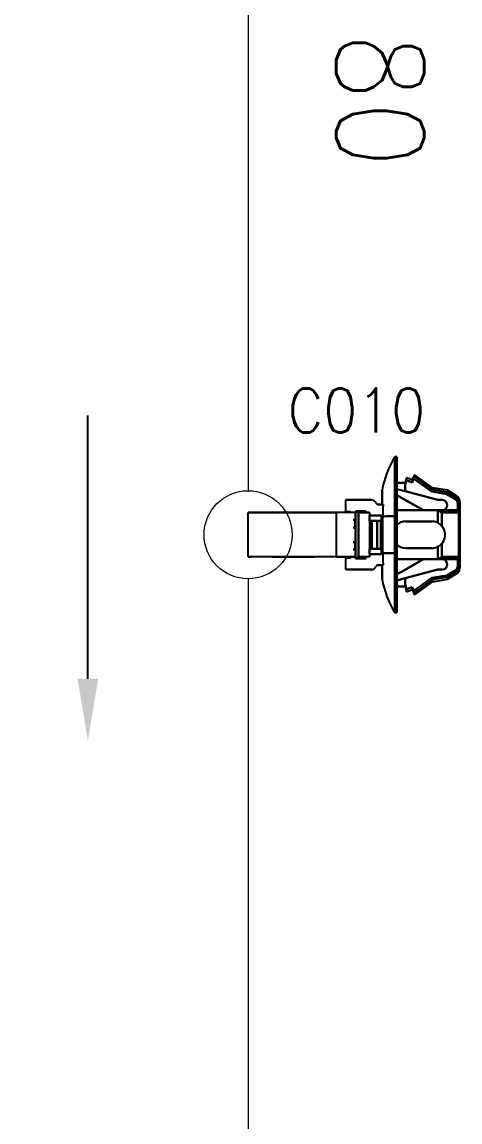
# Model space of a CAD drawing. Header units: inches. Extents: x 47316 to 59086, y 3141 to 11743.
# Drawn here: x 52304.7 to 52329.6, y 9587.5 to 9650 of the extents above; entities that cross this region are included whole.
import ezdxf

# ---------------------------------------------------------------- set-up
doc = ezdxf.new("R2010")
doc.units = ezdxf.units.IN
doc.header["$MEASUREMENT"] = 0
doc.styles.get("Standard").update_dxf_attribs({"font": ''})
doc.styles.get('Standard').set_extended_font_data('SimSun')
doc.linetypes.add('_VH_FELT_TAPE', pattern='A,0.4,-0.7,["FELT",Standard,S=0.3,R=0,X=-0.5,Y=-0.15],-0.7', length=1.8)

msp = doc.modelspace()

# ---------------------------------------------------------------- linework, layer by layer
at = {"color": 0, "linetype": '_VH_FELT_TAPE', "lineweight": 15, "ltscale": 5}
msp.add_line((52317.545, 9668.121), (52317.545, 9623.355), dxfattribs=at)
msp.add_line((52308.452, 9612.676), (52308.452, 9627.624))
at = {"color": 7, "ltscale": 0.2}
for p, q in [((52325.866, 9621.908), (52325.866, 9625.276)), ((52325.866, 9621.908), (52325.866, 9625.276)), ((52325.993, 9621.908), (52325.993, 9625.276)), ((52325.993, 9625.276), (52325.993, 9621.908)), ((52325.866, 9616.435), (52325.866, 9619.803)), ((52325.866, 9619.803), (52325.866, 9616.435)), ((52325.993, 9619.803), (52325.993, 9616.435)), ((52325.993, 9619.803), (52325.993, 9616.435))]:
    msp.add_line(p, q, dxfattribs=at)
at = {"color": 7, "ltscale": 0.0075}
for p, q in [((52325.866, 9625.276), (52325.993, 9625.276)), ((52325.993, 9625.276), (52325.866, 9625.276)), ((52329.445, 9622.597), (52329.571, 9622.597)), ((52329.445, 9622.597), (52329.571, 9622.597)), ((52329.571, 9622.245), (52329.445, 9622.245)), ((52323.635, 9621.697), (52323.509, 9621.697)), ((52323.509, 9621.697), (52323.635, 9621.697)), ((52325.866, 9621.908), (52325.993, 9621.908)), ((52325.993, 9621.908), (52325.866, 9621.908)), ((52323.509, 9621.276), (52323.635, 9621.276)), ((52323.635, 9621.276), (52323.509, 9621.276)), ((52323.635, 9620.434), (52323.509, 9620.434)), ((52323.509, 9620.434), (52323.635, 9620.434)), ((52323.509, 9620.013), (52323.635, 9620.013)), ((52323.635, 9620.013), (52323.509, 9620.013)), ((52325.993, 9619.803), (52325.866, 9619.803)), ((52325.866, 9619.803), (52325.993, 9619.803)), ((52329.571, 9619.113), (52329.445, 9619.113)), ((52329.571, 9619.113), (52329.445, 9619.113)), ((52325.866, 9616.435), (52325.993, 9616.435)), ((52325.993, 9616.435), (52325.866, 9616.435))]:
    msp.add_line(p, q, dxfattribs=at)
at = {"color": 7, "ltscale": 0.087396}
for p, q in [((52325.993, 9625.276), (52325.993, 9623.804)), ((52325.993, 9616.435), (52325.993, 9617.907)), ((52325.993, 9616.435), (52325.993, 9617.907))]:
    msp.add_line(p, q, dxfattribs=at)
at = {"color": 7, "ltscale": 0.0875}
for p, q in [((52325.993, 9623.802), (52325.993, 9625.276)), ((52327.971, 9621.613), (52326.498, 9621.613)), ((52326.498, 9621.613), (52327.971, 9621.613)), ((52326.498, 9620.098), (52327.971, 9620.098)), ((52327.971, 9620.098), (52326.498, 9620.098)), ((52327.971, 9620.098), (52326.498, 9620.098))]:
    msp.add_line(p, q, dxfattribs=at)
at = {"color": 7, "ltscale": 0.018183}
msp.add_line((52326.54, 9624.097), (52326.456, 9623.802), dxfattribs=at)
at = {"color": 7, "ltscale": 0.018199}
for p, q in [((52326.456, 9623.66), (52326.54, 9623.955)), ((52326.54, 9623.955), (52326.456, 9623.66)), ((52326.456, 9618.051), (52326.54, 9617.756)), ((52326.54, 9617.756), (52326.456, 9618.051))]:
    msp.add_line(p, q, dxfattribs=at)
at = {"color": 7, "ltscale": 0.008429}
for p, q in [((52326.54, 9623.955), (52326.54, 9624.097)), ((52326.856, 9617.882), (52326.856, 9617.74))]:
    msp.add_line(p, q, dxfattribs=at)
at = {"color": 7, "ltscale": 0.020195}
for p, q in [((52326.856, 9623.97), (52326.54, 9624.097)), ((52326.54, 9623.955), (52326.856, 9623.829)), ((52326.856, 9623.829), (52326.54, 9623.955)), ((52326.54, 9617.756), (52326.856, 9617.882)), ((52326.856, 9617.882), (52326.54, 9617.756)), ((52326.54, 9617.614), (52326.856, 9617.74))]:
    msp.add_line(p, q, dxfattribs=at)
at = {"color": 7, "ltscale": 0.008438}
msp.add_line((52326.54, 9624.097), (52326.54, 9623.955), dxfattribs=at)
at = {"color": 7, "ltscale": 0.002185}
msp.add_line((52326.54, 9624.027), (52326.54, 9624.064), dxfattribs=at)
at = {"color": 7, "ltscale": 0.019}
msp.add_line((52326.982, 9624.265), (52326.856, 9623.971), dxfattribs=at)
at = {"color": 7, "ltscale": 0.013619}
for p, q in [((52326.856, 9623.829), (52326.946, 9624.039)), ((52326.946, 9624.039), (52326.856, 9623.829)), ((52326.856, 9617.882), (52326.946, 9617.671)), ((52326.946, 9617.671), (52326.856, 9617.882))]:
    msp.add_line(p, q, dxfattribs=at)
at = {"color": 7, "ltscale": 0.0009}
msp.add_line((52326.856, 9623.956), (52326.856, 9623.971), dxfattribs=at)
at = {"color": 7, "ltscale": 0.000912}
for p, q in [((52326.856, 9623.97), (52326.856, 9623.955)), ((52326.54, 9617.63), (52326.54, 9617.614))]:
    msp.add_line(p, q, dxfattribs=at)
at = {"color": 7, "ltscale": 0.002856}
msp.add_line((52326.856, 9623.965), (52326.856, 9623.917), dxfattribs=at)
at = {"color": 7, "ltscale": 0.002869}
msp.add_line((52326.856, 9623.917), (52326.856, 9623.965), dxfattribs=at)
at = {"color": 7, "ltscale": 0.002832}
msp.add_line((52326.856, 9623.908), (52326.856, 9623.956), dxfattribs=at)
at = {"color": 7, "ltscale": 0.00282}
for p, q in [((52326.856, 9623.955), (52326.856, 9623.907)), ((52326.54, 9617.677), (52326.54, 9617.63))]:
    msp.add_line(p, q, dxfattribs=at)
at = {"color": 7, "ltscale": 0.004715}
msp.add_line((52326.856, 9623.829), (52326.856, 9623.908), dxfattribs=at)
at = {"color": 7, "ltscale": 0.004687}
msp.add_line((52326.856, 9623.907), (52326.856, 9623.829), dxfattribs=at)
at = {"color": 7, "ltscale": 0.074459}
for p, q in [((52326.946, 9624.039), (52327.966, 9623.311)), ((52327.966, 9623.311), (52326.946, 9624.039)), ((52326.946, 9617.671), (52327.966, 9618.4)), ((52327.966, 9618.4), (52326.946, 9617.671))]:
    msp.add_line(p, q, dxfattribs=at)
at = {"color": 7, "ltscale": 4.3e-05}
msp.add_line((52326.982, 9624.265), (52326.982, 9624.264), dxfattribs=at)
at = {"color": 7, "ltscale": 0.075271}
for p, q in [((52328.013, 9623.528), (52326.982, 9624.265)), ((52326.982, 9624.161), (52328.013, 9623.425)), ((52328.013, 9623.425), (52326.982, 9624.161)), ((52328.013, 9618.286), (52326.982, 9617.549)), ((52326.982, 9617.446), (52328.013, 9618.182))]:
    msp.add_line(p, q, dxfattribs=at)
at = {"color": 7, "ltscale": 4.9e-05}
msp.add_line((52326.982, 9624.265), (52326.982, 9624.264), dxfattribs=at)
at = {"color": 7, "ltscale": 0.000903}
msp.add_line((52326.982, 9624.264), (52326.982, 9624.249), dxfattribs=at)
at = {"color": 7, "ltscale": 0.000916}
msp.add_line((52326.982, 9624.264), (52326.982, 9624.249), dxfattribs=at)
at = {"color": 7, "ltscale": 0.005222}
msp.add_line((52326.982, 9624.249), (52326.982, 9624.161), dxfattribs=at)
at = {"color": 7, "ltscale": 0.005249}
msp.add_line((52326.982, 9624.249), (52326.982, 9624.161), dxfattribs=at)
at = {"color": 7, "ltscale": 0.047501}
for p, q in [((52325.151, 9623.381), (52325.151, 9622.581)), ((52325.151, 9622.581), (52325.151, 9623.381)), ((52325.151, 9619.129), (52325.151, 9618.329)), ((52325.151, 9618.329), (52325.151, 9619.129))]:
    msp.add_line(p, q, dxfattribs=at)
at = {"color": 7, "ltscale": 0.027499}
for p, q in [((52326.456, 9623.802), (52325.993, 9623.802)), ((52325.993, 9623.802), (52326.456, 9623.802)), ((52326.456, 9617.908), (52325.993, 9617.908)), ((52325.993, 9617.908), (52326.456, 9617.908))]:
    msp.add_line(p, q, dxfattribs=at)
at = {"color": 7, "ltscale": 0.028456}
for p, q in [((52326.456, 9623.327), (52325.993, 9623.45)), ((52325.993, 9623.45), (52326.456, 9623.327)), ((52326.456, 9618.384), (52325.993, 9618.26)), ((52325.993, 9618.26), (52326.456, 9618.384))]:
    msp.add_line(p, q, dxfattribs=at)
at = {"color": 7, "ltscale": 0.020602}
for p, q in [((52325.993, 9623.45), (52325.993, 9623.103)), ((52325.993, 9618.26), (52325.993, 9618.607)), ((52325.993, 9618.26), (52325.993, 9618.607))]:
    msp.add_line(p, q, dxfattribs=at)
at = {"color": 7, "ltscale": 0.020749}
msp.add_line((52325.993, 9623.101), (52325.993, 9623.45), dxfattribs=at)
at = {"color": 7, "ltscale": 0.000342}
for p, q in [((52326.456, 9623.797), (52326.456, 9623.802)), ((52326.456, 9617.908), (52326.456, 9617.914))]:
    msp.add_line(p, q, dxfattribs=at)
at = {"color": 7, "ltscale": 0.006641}
msp.add_line((52326.456, 9623.802), (52326.456, 9623.69), dxfattribs=at)
at = {"color": 7, "ltscale": 0.002142}
msp.add_line((52326.456, 9623.766), (52326.456, 9623.802), dxfattribs=at)
at = {"color": 7, "ltscale": 0.00033}
for p, q in [((52326.456, 9623.802), (52326.456, 9623.797)), ((52326.456, 9617.914), (52326.456, 9617.908)), ((52326.856, 9617.74), (52326.856, 9617.746))]:
    msp.add_line(p, q, dxfattribs=at)
at = {"color": 7, "ltscale": 0.002136}
msp.add_line((52326.456, 9623.802), (52326.456, 9623.766), dxfattribs=at)
at = {"color": 7, "ltscale": 0.001825}
msp.add_line((52326.456, 9623.797), (52326.456, 9623.766), dxfattribs=at)
at = {"color": 7, "ltscale": 0.003674}
for p, q in [((52326.456, 9623.735), (52326.456, 9623.797)), ((52326.456, 9617.914), (52326.456, 9617.976))]:
    msp.add_line(p, q, dxfattribs=at)
at = {"color": 7, "ltscale": 0.006299}
msp.add_line((52326.456, 9623.66), (52326.456, 9623.766), dxfattribs=at)
at = {"color": 7, "ltscale": 0.006305}
msp.add_line((52326.456, 9623.766), (52326.456, 9623.66), dxfattribs=at)
at = {"color": 7, "ltscale": 0.00329}
msp.add_line((52326.456, 9623.679), (52326.456, 9623.735), dxfattribs=at)
at = {"color": 7, "ltscale": 0.019785}
for p, q in [((52326.456, 9623.327), (52326.456, 9623.66)), ((52326.456, 9623.66), (52326.456, 9623.327)), ((52326.456, 9618.384), (52326.456, 9618.051)), ((52326.456, 9618.051), (52326.456, 9618.384))]:
    msp.add_line(p, q, dxfattribs=at)
at = {"color": 7, "ltscale": 0.11383}
for p, q in [((52328.308, 9622.834), (52326.456, 9623.327)), ((52326.456, 9623.327), (52328.308, 9622.834)), ((52328.308, 9618.877), (52326.456, 9618.384)), ((52326.456, 9618.384), (52328.308, 9618.877))]:
    msp.add_line(p, q, dxfattribs=at)
at = {"color": 7, "ltscale": 0.004321}
for p, q in [((52327.994, 9623.378), (52327.966, 9623.311)), ((52327.966, 9623.311), (52327.994, 9623.378)), ((52327.966, 9618.4), (52327.994, 9618.333)), ((52327.994, 9618.333), (52327.966, 9618.4))]:
    msp.add_line(p, q, dxfattribs=at)
at = {"color": 7, "ltscale": 0.051095}
for p, q in [((52327.966, 9623.311), (52328.814, 9623.162)), ((52328.814, 9623.162), (52327.966, 9623.311)), ((52327.966, 9618.4), (52328.814, 9618.549)), ((52328.814, 9618.549), (52327.966, 9618.4))]:
    msp.add_line(p, q, dxfattribs=at)
at = {"color": 7, "ltscale": 0.000205}
for p, q in [((52327.996, 9623.381), (52327.994, 9623.378)), ((52327.994, 9623.378), (52327.996, 9623.381)), ((52327.994, 9618.333), (52327.996, 9618.33)), ((52327.996, 9618.33), (52327.994, 9618.333))]:
    msp.add_line(p, q, dxfattribs=at)
at = {"color": 7, "ltscale": 0.002621}
for p, q in [((52328.013, 9623.422), (52327.996, 9623.381)), ((52327.996, 9623.381), (52328.013, 9623.422)), ((52327.996, 9618.33), (52328.013, 9618.289)), ((52328.013, 9618.289), (52327.996, 9618.33))]:
    msp.add_line(p, q, dxfattribs=at)
at = {"color": 7, "ltscale": 0.006168}
for p, q in [((52328.013, 9623.425), (52328.013, 9623.528)), ((52328.013, 9623.528), (52328.013, 9623.425))]:
    msp.add_line(p, q, dxfattribs=at)
at = {"color": 7, "ltscale": 0.05076}
for p, q in [((52328.855, 9623.381), (52328.013, 9623.528)), ((52328.013, 9618.182), (52328.855, 9618.33))]:
    msp.add_line(p, q, dxfattribs=at)
at = {"color": 7, "ltscale": 0.050773}
for p, q in [((52328.013, 9623.422), (52328.855, 9623.274)), ((52328.855, 9623.274), (52328.013, 9623.422)), ((52328.855, 9618.437), (52328.013, 9618.289))]:
    msp.add_line(p, q, dxfattribs=at)
at = {"color": 7, "ltscale": 0.002806}
for p, q in [((52328.855, 9623.274), (52328.838, 9623.23)), ((52328.838, 9618.481), (52328.855, 9618.437))]:
    msp.add_line(p, q, dxfattribs=at)
at = {"color": 7, "ltscale": 0.00266}
for p, q in [((52328.84, 9623.232), (52328.855, 9623.274)), ((52328.855, 9618.437), (52328.84, 9618.479))]:
    msp.add_line(p, q, dxfattribs=at)
at = {"color": 7, "ltscale": 0.006223}
for p, q in [((52328.855, 9623.381), (52328.855, 9623.276)), ((52328.855, 9623.381), (52328.855, 9623.276)), ((52328.855, 9618.33), (52328.855, 9618.434))]:
    msp.add_line(p, q, dxfattribs=at)
at = {"color": 7, "ltscale": 0.034946}
for p, q in [((52329.363, 9623.083), (52328.855, 9623.381)), ((52328.855, 9618.33), (52329.363, 9618.628))]:
    msp.add_line(p, q, dxfattribs=at)
at = {"color": 7, "ltscale": 0.034208}
for p, q in [((52329.352, 9622.984), (52328.855, 9623.276)), ((52329.352, 9618.727), (52328.855, 9618.434))]:
    msp.add_line(p, q, dxfattribs=at)
at = {"color": 7, "ltscale": 0.000128}
for p, q in [((52328.855, 9623.274), (52328.855, 9623.276)), ((52328.855, 9618.434), (52328.855, 9618.437)), ((52328.855, 9618.437), (52328.855, 9618.434))]:
    msp.add_line(p, q, dxfattribs=at)
at = {"color": 7, "ltscale": 0.034163}
for p, q in [((52328.855, 9623.274), (52329.352, 9622.984)), ((52329.352, 9618.727), (52328.855, 9618.437))]:
    msp.add_line(p, q, dxfattribs=at)
at = {"color": 7, "ltscale": 0.025}
for p, q in [((52323.509, 9622.834), (52323.088, 9622.834)), ((52323.629, 9621.276), (52323.629, 9621.697)), ((52323.629, 9621.276), (52323.629, 9621.697)), ((52323.635, 9621.276), (52323.635, 9621.697)), ((52323.629, 9620.013), (52323.629, 9620.434)), ((52323.629, 9620.013), (52323.629, 9620.434))]:
    msp.add_line(p, q, dxfattribs=at)
at = {"color": 7, "ltscale": 0.039999}
for p, q in [((52323.088, 9622.16), (52323.088, 9622.834)), ((52323.088, 9622.16), (52323.088, 9622.834)), ((52323.088, 9618.877), (52323.088, 9619.55)), ((52323.088, 9618.877), (52323.088, 9619.55))]:
    msp.add_line(p, q, dxfattribs=at)
at = {"color": 7, "ltscale": 0.022501}
for p, q in [((52323.088, 9622.834), (52323.467, 9622.834)), ((52323.088, 9622.834), (52323.467, 9622.834)), ((52323.088, 9618.877), (52323.467, 9618.877)), ((52323.467, 9618.877), (52323.088, 9618.877))]:
    msp.add_line(p, q, dxfattribs=at)
at = {"color": 7, "ltscale": 0.064999}
for p, q in [((52323.467, 9622.834), (52324.561, 9622.834)), ((52323.467, 9622.834), (52324.561, 9622.834)), ((52323.467, 9618.877), (52324.561, 9618.877)), ((52324.561, 9618.877), (52323.467, 9618.877))]:
    msp.add_line(p, q, dxfattribs=at)
at = {"color": 7, "ltscale": 0.0625}
msp.add_line((52324.561, 9622.834), (52323.509, 9622.834), dxfattribs=at)
at = {"color": 7, "ltscale": 0.015289}
msp.add_line((52326.216, 9622.975), (52325.992, 9623.101), dxfattribs=at)
at = {"color": 7, "ltscale": 0.015242}
for p, q in [((52325.992, 9623.101), (52326.216, 9622.975)), ((52326.216, 9618.736), (52325.992, 9618.61))]:
    msp.add_line(p, q, dxfattribs=at)
at = {"color": 7, "ltscale": 0.02697}
msp.add_line((52326.611, 9622.751), (52326.216, 9622.975), dxfattribs=at)
at = {"color": 7, "ltscale": 0.026985}
for p, q in [((52326.216, 9622.975), (52326.611, 9622.751)), ((52326.611, 9618.96), (52326.216, 9618.736))]:
    msp.add_line(p, q, dxfattribs=at)
at = {"color": 7, "ltscale": 0.065039}
msp.add_line((52327.508, 9622.245), (52326.555, 9622.783), dxfattribs=at)
at = {"color": 7, "ltscale": 0.06116}
msp.add_line((52327.508, 9622.245), (52326.611, 9622.751), dxfattribs=at)
at = {"color": 7, "ltscale": 0.061156}
for p, q in [((52326.611, 9622.751), (52327.508, 9622.245)), ((52327.508, 9619.466), (52326.611, 9618.96))]:
    msp.add_line(p, q, dxfattribs=at)
at = {"color": 7, "ltscale": 0.014999}
for p, q in [((52328.561, 9622.834), (52328.308, 9622.834)), ((52328.308, 9622.834), (52328.561, 9622.834)), ((52328.561, 9618.877), (52328.308, 9618.877)), ((52328.561, 9618.877), (52328.308, 9618.877)), ((52328.308, 9618.877), (52328.561, 9618.877))]:
    msp.add_line(p, q, dxfattribs=at)
at = {"color": 7, "ltscale": 0.004276}
for p, q in [((52328.838, 9623.23), (52328.814, 9623.162)), ((52328.814, 9623.162), (52328.839, 9623.23)), ((52328.839, 9618.481), (52328.814, 9618.549)), ((52328.814, 9618.549), (52328.838, 9618.481))]:
    msp.add_line(p, q, dxfattribs=at)
at = {"color": 7, "ltscale": 0.0329}
for p, q in [((52328.814, 9623.162), (52329.291, 9622.881)), ((52329.291, 9622.881), (52328.814, 9623.162)), ((52328.814, 9618.549), (52329.291, 9618.829)), ((52329.291, 9618.829), (52328.814, 9618.549))]:
    msp.add_line(p, q, dxfattribs=at)
at = {"color": 7, "ltscale": 0.007092}
for p, q in [((52329.291, 9622.881), (52329.352, 9622.984)), ((52329.352, 9622.984), (52329.291, 9622.881)), ((52329.352, 9618.727), (52329.291, 9618.829)), ((52329.291, 9618.829), (52329.352, 9618.727))]:
    msp.add_line(p, q, dxfattribs=at)
at = {"color": 7, "ltscale": 0.005864}
msp.add_line((52329.364, 9623.082), (52329.352, 9622.984), dxfattribs=at)
at = {"color": 7, "ltscale": 0.005865}
for p, q in [((52329.363, 9623.082), (52329.352, 9622.984)), ((52329.352, 9618.727), (52329.363, 9618.628))]:
    msp.add_line(p, q, dxfattribs=at)
at = {"color": 7, "ltscale": 0.015717}
msp.add_line((52329.571, 9622.719), (52329.571, 9622.454), dxfattribs=at)
at = {"color": 7, "ltscale": 0.015729}
msp.add_line((52329.571, 9622.454), (52329.571, 9622.719), dxfattribs=at)
at = {"color": 7, "ltscale": 0.378897}
msp.add_line((52317.545, 9622.118), (52322.545, 9622.118), dxfattribs=at)
at = {"color": 7, "ltscale": 0.15}
for p, q in [((52317.545, 9619.592), (52317.545, 9622.118)), ((52322.545, 9622.118), (52322.545, 9619.592)), ((52322.545, 9622.118), (52322.545, 9619.592)), ((52323.803, 9619.592), (52323.803, 9622.118)), ((52323.803, 9622.118), (52323.803, 9619.592)), ((52324.435, 9622.118), (52324.435, 9619.592)), ((52324.435, 9622.118), (52324.435, 9619.592)), ((52329.508, 9619.592), (52329.508, 9622.118)), ((52329.508, 9622.118), (52329.508, 9619.592))]:
    msp.add_line(p, q, dxfattribs=at)
at = {"color": 7, "ltscale": 0.215019}
msp.add_line((52320.981, 9622.118), (52317.545, 9622.118), dxfattribs=at)
at = {"color": 7, "ltscale": 0.315749}
msp.add_line((52317.545, 9622.118), (52322.113, 9622.118), dxfattribs=at)
at = {"color": 7, "ltscale": 0.378905}
msp.add_line((52322.545, 9622.118), (52317.545, 9622.118), dxfattribs=at)
at = {"color": 7, "ltscale": 0.315758}
msp.add_line((52317.545, 9622.118), (52322.113, 9622.118), dxfattribs=at)
at = {"color": 7, "ltscale": 0.179182}
msp.add_line((52320.809, 9622.118), (52317.792, 9622.118), dxfattribs=at)
at = {"color": 7, "ltscale": 0.026669}
for p, q in [((52320.809, 9622.118), (52321.258, 9622.118)), ((52321.258, 9622.118), (52320.809, 9622.118)), ((52320.981, 9622.118), (52321.43, 9622.118))]:
    msp.add_line(p, q, dxfattribs=at)
at = {"color": 7, "ltscale": 0.108633}
msp.add_line((52323.088, 9622.118), (52321.258, 9622.118), dxfattribs=at)
at = {"color": 7, "ltscale": 0.076392}
msp.add_line((52322.545, 9622.118), (52321.258, 9622.118), dxfattribs=at)
at = {"color": 7, "ltscale": 0.098454}
msp.add_line((52323.088, 9622.118), (52321.43, 9622.118), dxfattribs=at)
at = {"color": 7, "ltscale": 0.057913}
msp.add_line((52323.088, 9622.118), (52322.113, 9622.118), dxfattribs=at)
at = {"color": 7, "ltscale": 0.0644}
for p, q in [((52323.629, 9622.118), (52322.545, 9622.118)), ((52323.629, 9622.118), (52322.545, 9622.118)), ((52322.545, 9619.592), (52323.629, 9619.592)), ((52323.629, 9619.592), (52322.545, 9619.592))]:
    msp.add_line(p, q, dxfattribs=at)
at = {"color": 7, "ltscale": 0.0175}
for p, q in [((52323.088, 9622.16), (52323.382, 9622.16)), ((52323.088, 9622.16), (52323.382, 9622.16)), ((52323.382, 9622.16), (52323.088, 9622.16)), ((52323.088, 9619.55), (52323.382, 9619.55)), ((52323.382, 9619.55), (52323.088, 9619.55))]:
    msp.add_line(p, q, dxfattribs=at)
at = {"color": 7, "ltscale": 0.002499}
for p, q in [((52323.088, 9622.118), (52323.088, 9622.16)), ((52323.382, 9622.16), (52323.382, 9622.118)), ((52323.382, 9622.118), (52323.382, 9622.16)), ((52323.635, 9622.203), (52323.635, 9622.16)), ((52323.635, 9622.203), (52323.635, 9622.16)), ((52324.182, 9622.16), (52324.182, 9622.118)), ((52324.182, 9622.118), (52324.182, 9622.16)), ((52324.182, 9622.16), (52324.182, 9622.118)), ((52323.088, 9619.55), (52323.088, 9619.592)), ((52323.382, 9619.592), (52323.382, 9619.55)), ((52323.382, 9619.55), (52323.382, 9619.592)), ((52323.635, 9619.508), (52323.635, 9619.55)), ((52323.635, 9619.55), (52323.635, 9619.508)), ((52323.635, 9619.55), (52323.635, 9619.508)), ((52324.182, 9619.592), (52324.182, 9619.55)), ((52324.182, 9619.55), (52324.182, 9619.592)), ((52324.182, 9619.592), (52324.182, 9619.55))]:
    msp.add_line(p, q, dxfattribs=at)
at = {"color": 7, "ltscale": 2.6e-05}
for p, q in [((52323.088, 9622.16), (52323.088, 9622.16)), ((52323.088, 9619.55), (52323.088, 9619.55))]:
    msp.add_line(p, q, dxfattribs=at)
at = {"color": 7, "ltscale": 0.000629}
msp.add_line((52323.635, 9622.192), (52323.635, 9622.203), dxfattribs=at)
at = {"color": 7, "ltscale": 0.035001}
for p, q in [((52323.635, 9622.203), (52324.224, 9622.203)), ((52324.224, 9622.203), (52323.635, 9622.203)), ((52325.993, 9621.908), (52325.403, 9621.908)), ((52325.993, 9621.908), (52325.403, 9621.908)), ((52324.224, 9619.508), (52323.635, 9619.508)), ((52324.224, 9619.508), (52323.635, 9619.508)), ((52323.635, 9619.508), (52324.224, 9619.508))]:
    msp.add_line(p, q, dxfattribs=at)
at = {"color": 7, "ltscale": 0.154999}
for p, q in [((52323.635, 9622.16), (52323.635, 9619.55)), ((52323.635, 9619.55), (52323.635, 9622.16))]:
    msp.add_line(p, q, dxfattribs=at)
at = {"color": 7, "ltscale": 0.032501}
for p, q in [((52323.635, 9622.16), (52324.182, 9622.16)), ((52323.635, 9622.16), (52324.182, 9622.16)), ((52323.635, 9619.55), (52324.182, 9619.55)), ((52324.182, 9619.55), (52323.635, 9619.55))]:
    msp.add_line(p, q, dxfattribs=at)
at = {"color": 7, "ltscale": 0.021939}
msp.add_line((52323.635, 9622.16), (52324.004, 9622.16), dxfattribs=at)
at = {"color": 7, "ltscale": 0.0375}
for p, q in [((52323.803, 9622.118), (52324.435, 9622.118)), ((52324.435, 9622.118), (52323.803, 9622.118)), ((52324.435, 9619.592), (52323.803, 9619.592)), ((52324.435, 9619.592), (52323.803, 9619.592))]:
    msp.add_line(p, q, dxfattribs=at)
at = {"color": 7, "ltscale": 0.010562}
msp.add_line((52324.182, 9622.16), (52324.004, 9622.16), dxfattribs=at)
at = {"color": 7, "ltscale": 0.002502}
msp.add_line((52324.224, 9622.118), (52324.182, 9622.118), dxfattribs=at)
at = {"color": 7, "ltscale": 0.004999}
for p, q in [((52324.224, 9622.203), (52324.224, 9622.118)), ((52324.224, 9622.118), (52324.224, 9622.203)), ((52324.224, 9619.592), (52324.224, 9619.508)), ((52324.224, 9619.508), (52324.224, 9619.592))]:
    msp.add_line(p, q, dxfattribs=at)
at = {"color": 7, "ltscale": 0.013786}
msp.add_line((52325.151, 9622.581), (52324.918, 9622.581), dxfattribs=at)
at = {"color": 7, "ltscale": 0.017471}
for p, q in [((52325.213, 9622.581), (52324.918, 9622.581)), ((52325.213, 9619.129), (52324.918, 9619.129))]:
    msp.add_line(p, q, dxfattribs=at)
at = {"color": 7, "ltscale": 0.017476}
for p, q in [((52324.918, 9622.581), (52325.213, 9622.581)), ((52324.918, 9619.129), (52325.213, 9619.129))]:
    msp.add_line(p, q, dxfattribs=at)
at = {"color": 7, "ltscale": 0.00369}
for p, q in [((52325.213, 9622.581), (52325.151, 9622.581)), ((52325.151, 9619.129), (52325.213, 9619.129))]:
    msp.add_line(p, q, dxfattribs=at)
at = {"color": 7, "ltscale": 0.089999}
for p, q in [((52325.993, 9622.245), (52327.508, 9622.245)), ((52327.508, 9622.245), (52325.993, 9622.245)), ((52327.508, 9619.466), (52325.993, 9619.466)), ((52325.993, 9619.466), (52327.508, 9619.466))]:
    msp.add_line(p, q, dxfattribs=at)
at = {"color": 7, "ltscale": 0.040697}
msp.add_line((52327.352, 9622.245), (52326.666, 9622.245), dxfattribs=at)
at = {"color": 7, "ltscale": 0.040701}
msp.add_line((52326.666, 9622.245), (52327.352, 9622.245), dxfattribs=at)
at = {"color": 7, "ltscale": 0.039936}
for p, q in [((52327.508, 9622.245), (52328.181, 9622.245)), ((52328.181, 9622.245), (52327.508, 9622.245)), ((52328.181, 9619.466), (52327.508, 9619.466)), ((52327.508, 9619.466), (52328.181, 9619.466))]:
    msp.add_line(p, q, dxfattribs=at)
at = {"color": 7, "ltscale": 0.048712}
msp.add_line((52328.328, 9622.245), (52327.508, 9622.245), dxfattribs=at)
at = {"color": 7, "ltscale": 0.082565}
for p, q in [((52329.571, 9622.245), (52328.181, 9622.245)), ((52328.181, 9622.245), (52329.571, 9622.245)), ((52328.181, 9619.466), (52329.571, 9619.466)), ((52329.571, 9619.466), (52328.181, 9619.466))]:
    msp.add_line(p, q, dxfattribs=at)
at = {"color": 7, "ltscale": 0.041339}
for p, q in [((52328.322, 9622.223), (52328.322, 9621.527)), ((52328.322, 9621.527), (52328.322, 9622.223)), ((52328.322, 9620.184), (52328.322, 9619.488)), ((52328.322, 9619.488), (52328.322, 9620.184))]:
    msp.add_line(p, q, dxfattribs=at)
at = {"color": 7, "ltscale": 0.002634}
for p, q in [((52328.322, 9622.223), (52328.364, 9622.208)), ((52328.364, 9619.503), (52328.322, 9619.488))]:
    msp.add_line(p, q, dxfattribs=at)
at = {"color": 7, "ltscale": 0.002635}
for p, q in [((52328.364, 9622.208), (52328.322, 9622.223)), ((52328.322, 9619.488), (52328.364, 9619.503))]:
    msp.add_line(p, q, dxfattribs=at)
at = {"color": 7, "ltscale": 0.008279}
msp.add_line((52328.468, 9622.245), (52328.328, 9622.245), dxfattribs=at)
at = {"color": 7, "ltscale": 0.005516}
msp.add_line((52328.561, 9622.245), (52328.468, 9622.245), dxfattribs=at)
at = {"color": 7, "ltscale": 0.044711}
for p, q in [((52328.532, 9621.365), (52328.532, 9622.118)), ((52328.532, 9622.118), (52328.532, 9621.365)), ((52328.532, 9619.592), (52328.532, 9620.345)), ((52328.532, 9620.345), (52328.532, 9619.592))]:
    msp.add_line(p, q, dxfattribs=at)
at = {"color": 7, "ltscale": 0.057954}
for p, q in [((52328.532, 9622.118), (52329.508, 9622.118)), ((52329.508, 9622.118), (52328.532, 9622.118)), ((52329.508, 9619.592), (52328.532, 9619.592)), ((52328.532, 9619.592), (52329.508, 9619.592))]:
    msp.add_line(p, q, dxfattribs=at)
at = {"color": 7, "ltscale": 0.052501}
msp.add_line((52329.445, 9622.245), (52328.561, 9622.245), dxfattribs=at)
at = {"color": 7, "ltscale": 0.020941}
for p, q in [((52329.445, 9622.597), (52329.445, 9622.245)), ((52329.445, 9622.245), (52329.445, 9622.597)), ((52329.571, 9622.245), (52329.571, 9622.597)), ((52329.571, 9622.597), (52329.571, 9622.245)), ((52329.445, 9619.113), (52329.445, 9619.466)), ((52329.445, 9619.466), (52329.445, 9619.113)), ((52329.571, 9619.113), (52329.571, 9619.466)), ((52329.571, 9619.466), (52329.571, 9619.113))]:
    msp.add_line(p, q, dxfattribs=at)
at = {"color": 7, "ltscale": 0.012512}
for p, q in [((52329.571, 9622.244), (52329.571, 9622.454)), ((52329.571, 9619.256), (52329.571, 9619.467))]:
    msp.add_line(p, q, dxfattribs=at)
at = {"color": 7, "ltscale": 0.000995}
for p, q in [((52329.571, 9622.228), (52329.571, 9622.245)), ((52329.571, 9622.245), (52329.571, 9622.228)), ((52329.571, 9619.466), (52329.571, 9619.483)), ((52329.571, 9619.483), (52329.571, 9619.466))]:
    msp.add_line(p, q, dxfattribs=at)
at = {"color": 7, "ltscale": 0.163214}
msp.add_line((52329.571, 9619.481), (52329.571, 9622.23), dxfattribs=at)
at = {"color": 7, "ltscale": 0.163013}
msp.add_line((52329.571, 9622.228), (52329.571, 9619.483), dxfattribs=at)
at = {"color": 7, "ltscale": 0.040002}
for p, q in [((52324.435, 9621.95), (52325.109, 9621.95)), ((52325.109, 9621.95), (52324.435, 9621.95)), ((52325.109, 9619.761), (52324.435, 9619.761)), ((52325.109, 9619.761), (52324.435, 9619.761)), ((52324.435, 9619.761), (52325.109, 9619.761))]:
    msp.add_line(p, q, dxfattribs=at)
at = {"color": 7, "ltscale": 0.017502}
for p, q in [((52324.435, 9621.655), (52324.435, 9621.95)), ((52324.435, 9619.761), (52324.435, 9620.055))]:
    msp.add_line(p, q, dxfattribs=at)
at = {"color": 7, "ltscale": 0.00087}
for p, q in [((52324.45, 9621.655), (52324.435, 9621.655)), ((52324.435, 9621.655), (52324.45, 9621.655)), ((52324.45, 9620.055), (52324.435, 9620.055)), ((52324.435, 9620.055), (52324.45, 9620.055))]:
    msp.add_line(p, q, dxfattribs=at)
at = {"color": 7, "ltscale": 0.023952}
msp.add_line((52324.838, 9621.655), (52324.435, 9621.655), dxfattribs=at)
at = {"color": 7, "ltscale": 0.007443}
for p, q in [((52324.575, 9621.655), (52324.45, 9621.655)), ((52324.45, 9621.655), (52324.575, 9621.655)), ((52324.575, 9620.055), (52324.45, 9620.055)), ((52324.45, 9620.055), (52324.575, 9620.055))]:
    msp.add_line(p, q, dxfattribs=at)
at = {"color": 7, "ltscale": 0.095001}
for p, q in [((52324.45, 9621.655), (52324.45, 9620.055)), ((52324.45, 9620.055), (52324.45, 9621.655)), ((52324.575, 9621.655), (52324.575, 9620.055)), ((52324.575, 9620.055), (52324.575, 9621.655)), ((52324.875, 9620.055), (52324.875, 9621.655)), ((52324.875, 9621.655), (52324.875, 9620.055)), ((52325.084, 9620.055), (52325.084, 9621.655))]:
    msp.add_line(p, q, dxfattribs=at)
at = {"color": 7, "ltscale": 0.017839}
for p, q in [((52324.875, 9621.655), (52324.575, 9621.655)), ((52324.575, 9621.655), (52324.875, 9621.655)), ((52324.875, 9620.055), (52324.575, 9620.055)), ((52324.575, 9620.055), (52324.875, 9620.055))]:
    msp.add_line(p, q, dxfattribs=at)
at = {"color": 7, "ltscale": 0.014789}
msp.add_line((52324.859, 9621.655), (52325.109, 9621.655), dxfattribs=at)
at = {"color": 7, "ltscale": 0.013841}
for p, q in [((52325.108, 9621.655), (52324.875, 9621.655)), ((52324.875, 9620.055), (52325.108, 9620.055))]:
    msp.add_line(p, q, dxfattribs=at)
at = {"color": 7, "ltscale": 0.012407}
for p, q in [((52325.084, 9621.655), (52324.875, 9621.655)), ((52325.084, 9620.055), (52324.875, 9620.055))]:
    msp.add_line(p, q, dxfattribs=at)
at = {"color": 7, "ltscale": 0.129999}
for p, q in [((52325.109, 9621.95), (52325.109, 9619.761)), ((52325.109, 9619.761), (52325.109, 9621.95))]:
    msp.add_line(p, q, dxfattribs=at)
at = {"color": 7, "ltscale": 0.040567}
for p, q in [((52325.183, 9621.908), (52325.866, 9621.908)), ((52325.183, 9619.803), (52325.866, 9619.803))]:
    msp.add_line(p, q, dxfattribs=at)
at = {"color": 7, "ltscale": 0.125}
for p, q in [((52325.183, 9619.803), (52325.183, 9621.908)), ((52325.183, 9621.908), (52325.183, 9619.803)), ((52325.866, 9619.803), (52325.866, 9621.908)), ((52325.866, 9621.908), (52325.866, 9619.803)), ((52325.993, 9619.803), (52325.993, 9621.908)), ((52325.993, 9621.908), (52325.993, 9619.803))]:
    msp.add_line(p, q, dxfattribs=at)
at = {"color": 7, "ltscale": 0.040569}
for p, q in [((52325.183, 9621.908), (52325.866, 9621.908)), ((52325.866, 9619.803), (52325.183, 9619.803))]:
    msp.add_line(p, q, dxfattribs=at)
at = {"color": 7, "ltscale": 0.000322}
msp.add_line((52323.635, 9621.276), (52323.63, 9621.276), dxfattribs=at)
at = {"color": 7, "ltscale": 0.001863}
msp.add_line((52328.511, 9621.387), (52328.532, 9621.365), dxfattribs=at)
at = {"color": 7, "ltscale": 0.000505}
msp.add_line((52328.532, 9621.365), (52328.526, 9621.372), dxfattribs=at)
at = {"color": 7, "ltscale": 0.023056}
msp.add_line((52323.635, 9620.046), (52323.635, 9620.434), dxfattribs=at)
at = {"color": 7, "ltscale": 0.000598}
msp.add_line((52328.532, 9620.345), (52328.525, 9620.338), dxfattribs=at)
at = {"color": 7, "ltscale": 0.378893}
msp.add_line((52322.545, 9619.592), (52317.545, 9619.592), dxfattribs=at)
at = {"color": 7, "ltscale": 0.0272}
msp.add_line((52317.658, 9619.592), (52317.545, 9619.592), dxfattribs=at)
at = {"color": 7, "ltscale": 0.37888}
msp.add_line((52322.545, 9619.592), (52317.545, 9619.592), dxfattribs=at)
at = {"color": 7, "ltscale": 0.027199}
msp.add_line((52317.545, 9619.592), (52317.658, 9619.592), dxfattribs=at)
at = {"color": 7, "ltscale": 0.142593}
msp.add_line((52321.305, 9619.592), (52318.904, 9619.592), dxfattribs=at)
at = {"color": 7, "ltscale": 0.142589}
msp.add_line((52318.904, 9619.592), (52321.305, 9619.592), dxfattribs=at)
at = {"color": 7, "ltscale": 0.000368}
msp.add_line((52323.629, 9620.013), (52323.635, 9620.013), dxfattribs=at)
at = {"color": 7, "ltscale": 0.001447}
msp.add_line((52325.084, 9620.055), (52325.109, 9620.055), dxfattribs=at)
at = {"color": 7, "ltscale": 0.02751}
msp.add_line((52325.866, 9619.803), (52325.403, 9619.803), dxfattribs=at)
msp.add_line((52325.866, 9619.803), (52325.403, 9619.803), dxfattribs=at)
at = {"color": 7, "ltscale": 0.02701}
msp.add_line((52326.215, 9618.736), (52326.611, 9618.96), dxfattribs=at)
at = {"color": 7, "ltscale": 0.064963}
msp.add_line((52326.556, 9618.928), (52327.508, 9619.466), dxfattribs=at)
at = {"color": 7, "ltscale": 0.061161}
msp.add_line((52326.611, 9618.96), (52327.508, 9619.466), dxfattribs=at)
at = {"color": 7, "ltscale": 0.000399}
msp.add_line((52329.57, 9619.488), (52329.571, 9619.481), dxfattribs=at)
at = {"color": 7, "ltscale": 0.012915}
msp.add_line((52329.571, 9619.039), (52329.571, 9619.256), dxfattribs=at)
at = {"color": 7, "ltscale": 0.004422}
msp.add_line((52329.571, 9619.113), (52329.571, 9619.039), dxfattribs=at)
at = {"color": 7, "ltscale": 0.006183}
msp.add_line((52329.571, 9619.009), (52329.571, 9619.113), dxfattribs=at)
at = {"color": 7, "ltscale": 0.007248}
msp.add_line((52329.571, 9619.113), (52329.571, 9618.991), dxfattribs=at)
at = {"color": 7, "ltscale": 0.001605}
msp.add_line((52329.571, 9619.025), (52329.571, 9618.998), dxfattribs=at)
at = {"color": 7, "ltscale": 0.015215}
msp.add_line((52325.992, 9618.61), (52326.215, 9618.736), dxfattribs=at)
at = {"color": 7, "ltscale": 0.075264}
msp.add_line((52328.013, 9618.286), (52326.982, 9617.55), dxfattribs=at)
at = {"color": 7, "ltscale": 0.050769}
msp.add_line((52328.855, 9618.437), (52328.013, 9618.286), dxfattribs=at)
at = {"color": 7, "ltscale": 0.006165}
for p, q in [((52328.013, 9618.182), (52328.013, 9618.286)), ((52328.013, 9618.182), (52328.013, 9618.286)), ((52326.982, 9617.446), (52326.982, 9617.549))]:
    msp.add_line(p, q, dxfattribs=at)
at = {"color": 7, "ltscale": 0.006219}
msp.add_line((52328.855, 9618.434), (52328.855, 9618.33), dxfattribs=at)
at = {"color": 7, "ltscale": 0.00587}
msp.add_line((52329.364, 9618.628), (52329.352, 9618.726), dxfattribs=at)
at = {"color": 7, "ltscale": 0.008441}
for p, q in [((52326.456, 9617.908), (52326.456, 9618.051)), ((52326.456, 9618.051), (52326.456, 9617.908)), ((52326.856, 9617.74), (52326.856, 9617.882))]:
    msp.add_line(p, q, dxfattribs=at)
at = {"color": 7, "ltscale": 0.008432}
msp.add_line((52326.456, 9618.05), (52326.456, 9617.908), dxfattribs=at)
at = {"color": 7, "ltscale": 0.00434}
msp.add_line((52326.456, 9617.976), (52326.456, 9618.049), dxfattribs=at)
at = {"color": 7, "ltscale": 0.002209}
msp.add_line((52326.456, 9617.951), (52326.456, 9617.914), dxfattribs=at)
at = {"color": 7, "ltscale": 0.000286}
for p, q in [((52326.457, 9617.91), (52326.456, 9617.914)), ((52326.456, 9617.914), (52326.457, 9617.91))]:
    msp.add_line(p, q, dxfattribs=at)
at = {"color": 7, "ltscale": 0.018174}
msp.add_line((52326.456, 9617.908), (52326.54, 9617.614), dxfattribs=at)
at = {"color": 7, "ltscale": 0.004681}
for p, q in [((52326.54, 9617.677), (52326.54, 9617.756)), ((52326.54, 9617.756), (52326.54, 9617.677))]:
    msp.add_line(p, q, dxfattribs=at)
at = {"color": 7, "ltscale": 0.002823}
msp.add_line((52326.54, 9617.63), (52326.54, 9617.677), dxfattribs=at)
at = {"color": 7, "ltscale": 0.004291}
msp.add_line((52326.856, 9617.81), (52326.856, 9617.882), dxfattribs=at)
at = {"color": 7, "ltscale": 0.003809}
msp.add_line((52326.856, 9617.746), (52326.856, 9617.81), dxfattribs=at)
at = {"color": 7, "ltscale": 0.001593}
msp.add_line((52326.856, 9617.772), (52326.856, 9617.746), dxfattribs=at)
at = {"color": 7, "ltscale": 0.000327}
msp.add_line((52326.856, 9617.746), (52326.856, 9617.74), dxfattribs=at)
at = {"color": 7, "ltscale": 0.019025}
msp.add_line((52326.856, 9617.74), (52326.982, 9617.446), dxfattribs=at)
at = {"color": 7, "ltscale": 0.000925}
msp.add_line((52326.54, 9617.614), (52326.54, 9617.63), dxfattribs=at)
at = {"color": 7, "ltscale": 0.006177}
msp.add_line((52326.982, 9617.55), (52326.982, 9617.446), dxfattribs=at)
at = {"color": 7}
for points in [[(52329.571, 9622.597), (52329.556, 9622.713), (52329.512, 9622.821), (52329.443, 9622.913), (52329.352, 9622.984)], [(52329.571, 9622.597), (52329.556, 9622.711), (52329.514, 9622.818), (52329.461, 9622.895), (52329.352, 9622.984)], [(52328.678, 9621.129), (52328.639, 9621.215), (52328.532, 9621.365)], [(52328.532, 9620.345), (52328.639, 9620.496), (52328.678, 9620.582)], [(52329.352, 9618.726), (52329.443, 9618.798), (52329.512, 9618.891), (52329.556, 9618.998), (52329.571, 9619.113)], [(52329.352, 9618.727), (52329.428, 9618.783), (52329.49, 9618.854), (52329.543, 9618.957), (52329.571, 9619.113)]]:
    msp.add_lwpolyline(points, dxfattribs=at)
at = {"color": 0, "linetype": '_VH_FELT_TAPE', "lineweight": 15, "ltscale": 5}
msp.add_lwpolyline([(52317.545, 9618.355), (52317.545, 9534.875), (52264.154, 9534.875)], dxfattribs=at)
at = {"color": 0, "linetype": 'Continuous', "lineweight": 15}
msp.add_circle((52317.545, 9620.855), 2.5, dxfattribs=at)
at = {"color": 7}
for centre, radius, start, end in [((52330.555, 9622.422), 5.489, 148.67343, 169.93567), ((52326.335, 9624.302), 0.665, 336.71641, 343.36569), ((52326.365, 9624.291), 0.633, 336.54772, 343.54197), ((52326.777, 9624.177), 0.205, 341.51628, 355.58003), ((52326.779, 9624.177), 0.204, 341.36901, 355.48204), ((52324.561, 9622.581), 0.253, 19.47067, 90.00063), ((52324.561, 9622.581), 0.253, 19.47122, 90), ((52324.561, 9622.581), 0.253, 19.47059, 90.00055), ((52324.919, 9622.708), 0.127, 199.54466, 212.95746), ((52324.919, 9622.709), 0.127, 199.78678, 269.68444), ((52324.918, 9622.708), 0.126, 199.49027, 269.98054), ((52328.561, 9622.539), 0.295, 270.00789, 89.99212), ((52328.561, 9622.539), 0.295, 270.02454, 89.97546), ((52329.05, 9622.508), 0.444, 46.29414, 57.05461), ((52329.142, 9622.628), 0.294, 42.99511, 59.46634), ((52329.144, 9622.628), 0.293, 26.81547, 43.34667), ((52329.127, 9622.614), 0.315, 27.61613, 42.98085), ((52329.141, 9622.715), 0.43, 0.65733, 58.8491), ((52329.123, 9622.609), 0.32, 13.24655, 28.15961), ((52329.106, 9622.603), 0.338, 13.26413, 27.58592), ((52328.915, 9622.581), 0.529, 1.76822, 10.88392), ((52329.085, 9622.598), 0.36, 359.88103, 13.31213), ((52335.061, 9621.87), 9.877, 177.82965, 179.78259), ((52332.914, 9621.909), 7.731, 177.51085, 180.00611), ((52335.061, 9621.87), 9.877, 177.82965, 179.78259), ((52332.534, 9621.928), 7.351, 174.90179, 177.53454), ((52334.859, 9621.767), 9.681, 175.17517, 177.17418), ((52328.181, 9621.769), 0.476, 72.74813, 90.03792), ((52328.185, 9621.792), 0.453, 72.36347, 90.54301), ((52328.021, 9621.382), 0.894, 62.72272, 67.4531), ((52328.024, 9621.39), 0.886, 62.65799, 67.43288), ((52327.802, 9620.969), 1.361, 57.60181, 62.51439), ((52327.814, 9620.99), 1.337, 57.55164, 62.45804), ((52329.193, 9622.399), 0.422, 318.30512, 328.9783), ((52329.182, 9622.407), 0.435, 318.46706, 328.80891), ((52329.406, 9622.27), 0.172, 329.20529, 338.81672), ((52329.406, 9622.269), 0.172, 329.32222, 338.9686), ((52329.51, 9622.233), 0.0617, 335.4196, 356.57636), ((52329.509, 9622.234), 0.0623, 335.41089, 356.316), ((52329.51, 9622.231), 0.0611, 337.77675, 357.33301), ((52329.51, 9622.231), 0.0615, 337.7243, 357.12035), ((52326.497, 9620.856), 0.757, 89.97561, 131.81866), ((52326.502, 9620.844), 0.769, 90.32706, 131.51479), ((52326.498, 9620.851), 0.763, 90.04843, 107.91343), ((52327.971, 9620.855), 0.758, 62.42069, 89.99956), ((52327.971, 9620.85), 0.763, 75.60919, 89.95117), ((52327.968, 9620.849), 0.764, 62.39705, 89.7505), ((52327.969, 9620.852), 0.761, 52.68806, 62.37343), ((52327.969, 9620.847), 0.765, 52.95203, 62.57487), ((52327.991, 9620.875), 0.73, 42.19852, 52.97278), ((52327.971, 9620.854), 0.759, 42.33376, 52.70297), ((52327.962, 9620.852), 0.767, 21.09952, 42.00448), ((52327.971, 9620.855), 0.759, 16.43481, 29.93114), ((52327.972, 9620.853), 0.758, 0.21203, 21.35418), ((52327.972, 9620.858), 0.758, 338.64582, 359.78798), ((52327.96, 9620.854), 0.769, 0.06564, 20.89906), ((52327.96, 9620.856), 0.769, 339.09881, 359.93401), ((52326.497, 9620.854), 0.756, 228.15455, 252.29646), ((52326.502, 9620.866), 0.769, 228.48521, 269.67294), ((52326.497, 9620.855), 0.757, 228.19182, 270.02562), ((52327.971, 9620.855), 0.758, 270.00045, 297.5793), ((52327.968, 9620.861), 0.764, 270.2495, 297.60295), ((52327.969, 9620.864), 0.765, 297.42513, 307.04797), ((52327.969, 9620.858), 0.761, 297.62657, 307.31194), ((52327.991, 9620.836), 0.73, 307.02723, 317.80148), ((52327.971, 9620.856), 0.759, 307.29702, 317.66623), ((52327.962, 9620.858), 0.767, 318.00076, 338.90155), ((52327.97, 9620.856), 0.759, 335.83724, 344.99704), ((52327.971, 9620.856), 0.758, 336.53322, 343.48916), ((52332.913, 9619.802), 7.73, 179.99372, 182.48929), ((52335.061, 9619.84), 9.877, 180.21741, 182.17036), ((52327.971, 9620.861), 0.764, 270.05597, 285.26814), ((52327.971, 9620.855), 0.758, 270.00023, 284.48357), ((52327.971, 9620.861), 0.763, 270.04823, 284.60816), ((52328.024, 9620.321), 0.886, 292.56691, 297.34235), ((52328.021, 9620.328), 0.894, 292.54644, 297.2781), ((52327.802, 9620.742), 1.362, 297.48589, 302.39785), ((52327.814, 9620.721), 1.337, 297.54216, 302.44811), ((52329.192, 9619.311), 0.423, 31.05122, 41.70229), ((52329.181, 9619.303), 0.436, 31.1803, 41.50628), ((52329.406, 9619.441), 0.172, 21.18182, 30.79787), ((52329.406, 9619.441), 0.172, 21.02989, 30.68309), ((52324.561, 9619.129), 0.253, 269.99999, 340.52878), ((52324.561, 9619.129), 0.253, 269.99938, 340.52933), ((52324.919, 9619.002), 0.127, 90.31556, 160.21322), ((52324.918, 9619.003), 0.126, 90.01905, 160.50932), ((52324.919, 9619.003), 0.127, 132.26917, 160.45689), ((52332.535, 9619.783), 7.352, 182.4656, 185.09803), ((52334.859, 9619.944), 9.681, 182.82582, 184.82483), ((52328.181, 9619.942), 0.476, 269.96208, 287.25188), ((52328.185, 9619.919), 0.453, 269.46073, 287.63345), ((52328.561, 9619.171), 0.295, 270.00789, 89.99212), ((52328.561, 9619.171), 0.295, 270.02454, 89.97546), ((52329.127, 9619.097), 0.315, 316.97644, 332.3479), ((52329.145, 9619.082), 0.292, 316.60635, 333.18927), ((52329.141, 9618.996), 0.43, 301.1525, 359.34265), ((52329.106, 9619.107), 0.338, 332.37989, 346.69588), ((52329.123, 9619.102), 0.321, 331.83953, 346.76125), ((52329.085, 9619.113), 0.36, 346.64603, 0.12296), ((52328.915, 9619.13), 0.53, 349.0695, 358.20905), ((52329.51, 9619.48), 0.0611, 2.66673, 22.2213), ((52329.51, 9619.48), 0.0615, 2.87695, 22.27225), ((52330.555, 9619.289), 5.489, 190.06433, 211.32658), ((52330.555, 9619.289), 5.489, 190.06433, 211.32658), ((52329.142, 9619.082), 0.294, 300.52892, 316.96533), ((52329.051, 9619.201), 0.443, 302.9072, 313.70291), ((52326.363, 9617.419), 0.635, 16.48269, 23.44544), ((52326.335, 9617.408), 0.665, 16.64102, 23.28495), ((52326.78, 9617.534), 0.203, 4.38921, 18.61835), ((52326.777, 9617.533), 0.206, 4.44161, 18.47784)]:
    msp.add_arc(centre, radius, start, end, dxfattribs=at)
msp.add_solid([(52309.036, 9612.676), (52308.452, 9609.176), (52307.869, 9612.676)])

# ---------------------------------------------------------------- texts
at = {"color": 7, "linetype": '_VH_FELT_TAPE', "lineweight": 18, "ltscale": 5, "insert": (52327.545, 9649.381), "char_height": 5, "width": 8.57143, "attachment_point": 1, "rotation": 270}
msp.add_mtext('\\Fromans.shx;\\W0.9000000000;\\T1.0000000000;\\o\\l80', dxfattribs=at)
at = {"color": 21, "linetype": 'Continuous', "lineweight": 15, "insert": (52319.787, 9629.165), "char_height": 2.5, "width": 8.67857, "attachment_point": 1}
msp.add_mtext('\\Fromans.shx;\\W0.9000000000;\\T1.0000000000;\\o\\lC010', dxfattribs=at)

doc.saveas('drawing.dxf')
